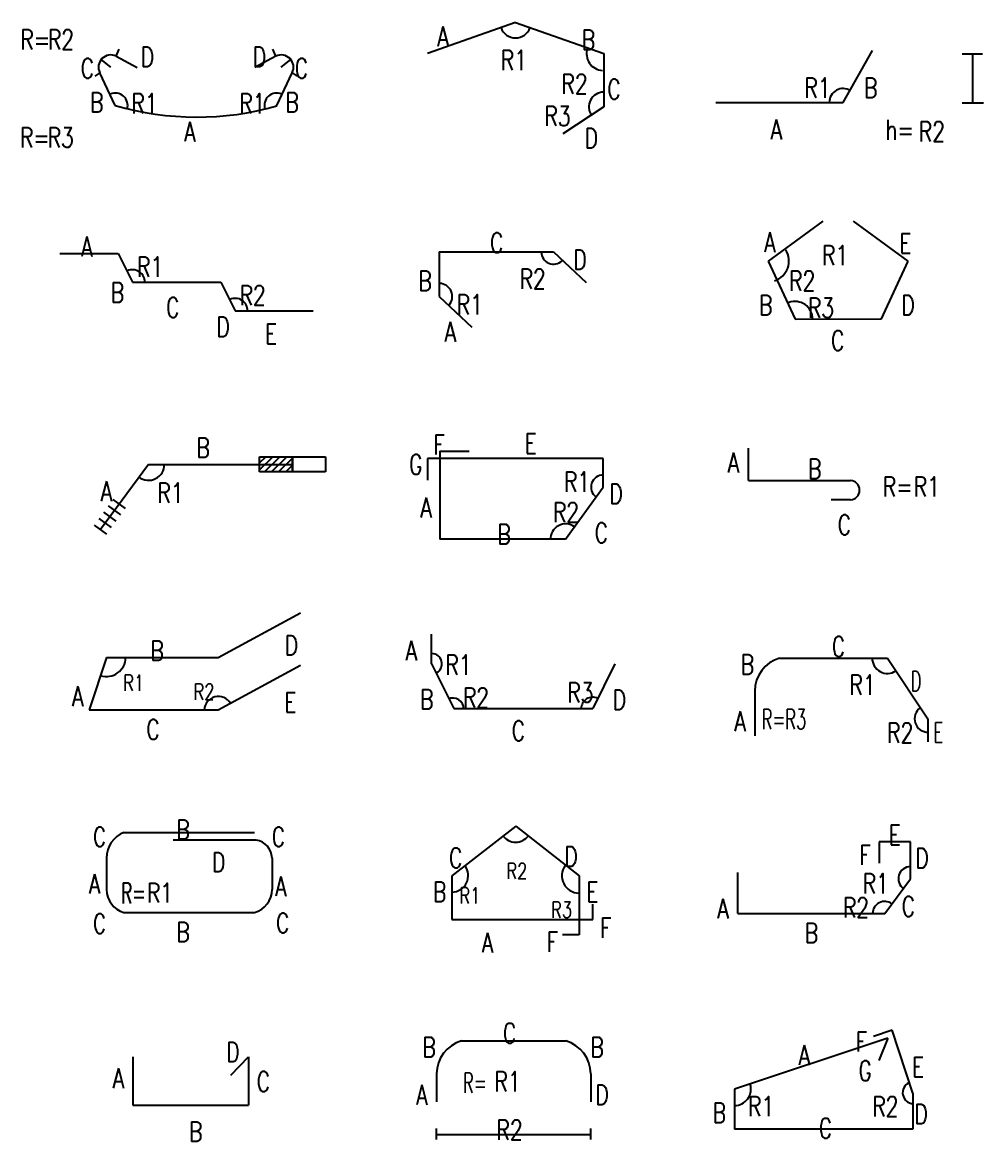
# Model space of a CAD drawing. Header units: millimetres. Extents: x -0.4 to 11.6, y -0.2 to 49.8.
# Drawn here: x 5.96 to 8.377, y 40.838 to 43.653 of the extents above; entities that cross this region are included whole.
import ezdxf
from ezdxf.enums import TextEntityAlignment as Align

# ---------------------------------------------------------------- set-up
doc = ezdxf.new("R2010")
doc.units = ezdxf.units.MM
for name, color, linetype in [('DIM', 7, 'Continuous'), ('SHOP', 2, 'Continuous'), ('TEXTSHOP', 3, 'Continuous')]:
    doc.layers.add(name, color=color, linetype=linetype)
doc.styles.add('ROMANS', font='romans.shx', dxfattribs={"width": 0.75, "bigfont": 'whgtxt.shx'})

# ---------------------------------------------------------------- blocks, each defined once
blk = doc.blocks.new('SSBAR_SHP_883')
at = {"color": 2}
blk.add_line((0.0843, 0.0051), (0.1281, 0.0515), dxfattribs=at)
at = {"layer": 'SHOP', "color": 2}
for p, q in [((-0.1619, 0.0515), (-0.1619, -0.0698)), ((0.1281, 0.0515), (0.1281, -0.0698)), ((-0.1619, -0.0698), (0.1281, -0.0698))]:
    blk.add_line(p, q, dxfattribs=at)
at = {"layer": 'TEXTSHOP', "color": 4, "style": 'ROMANS', "width": 0.75}
for tag, p in [('D', (0.106, 0.0386)), ('A', (-0.1841, -0.0269))]:
    blk.add_attdef(tag, text='', height=0.05, dxfattribs=at).set_placement(p, align=Align.RIGHT)
blk.add_attdef('C', (0.1486, -0.0358), '', height=0.05, dxfattribs=at)
blk.add_attdef('B', text='', height=0.05, dxfattribs=at).set_placement((-0.0046, -0.1617), align=Align.CENTER)
blk = doc.blocks.new('SSBAR_SHP_884')
at = {"color": 40}
blk.add_line((0.1477, 0.0965), (-0.0605, 0.0965), dxfattribs=at)
for centre, radius, start, end in [((-0.1596, 0.0517), 0.0687, 111.3084, 180.552), ((0.1408, 0.0502), 0.0468, 0.9674, 81.5848), ((-0.1683, -0.0278), 0.06, 180, 254.2351), ((0.1276, -0.0278), 0.06, 285.7649, 0)]:
    blk.add_arc(centre, radius, start, end, dxfattribs=at)
at = {"layer": 'SHOP', "color": 2}
for p, q in [((-0.1846, 0.1157), (0.1439, 0.1157)), ((-0.2283, 0.051), (-0.2283, -0.0278)), ((0.1876, 0.051), (0.1876, -0.0278)), ((-0.1846, -0.0856), (0.1439, -0.0856))]:
    blk.add_line(p, q, dxfattribs=at)
at = {"layer": 'TEXTSHOP', "color": 4, "style": 'ROMANS', "width": 0.6}
blk.add_text('R=', height=0.0525, dxfattribs=at).set_placement((-0.1607, -0.0631), align=Align.CENTER)
at = {"layer": 'TEXTSHOP', "color": 4, "style": 'ROMANS', "width": 0.75}
for tag, p in [('B', (-0.0362, 0.0985)), ('D', (0.0533, 0.0164)), ('B', (-0.0362, -0.1592))]:
    blk.add_attdef(tag, text='', height=0.049, dxfattribs=at).set_placement(p, align=Align.CENTER)
for tag, p in [('C', (-0.2297, 0.0802)), ('A', (-0.2442, -0.0381)), ('C', (-0.2297, -0.138))]:
    blk.add_attdef(tag, text='', height=0.049, dxfattribs=at).set_placement(p, align=Align.RIGHT)
for tag, p in [('C', (0.1871, 0.0802)), ('A', (0.1956, -0.0443)), ('R1', (-0.1265, -0.0606)), ('C', (0.1979, -0.1364))]:
    blk.add_attdef(tag, p, '', height=0.049, dxfattribs=at)
blk = doc.blocks.new('SSBAR_SHP_885')
at = {"color": 7}
blk.add_arc((-0.2285, 0.0558), 0.0481, 252.718, 358.6213, dxfattribs=at)
at = {"layer": 'DIM', "color": 7}
blk.add_arc((0.0528, -0.0778), 0.0355, 31.1121, 177.359, dxfattribs=at)
at = {"layer": 'SHOP', "color": 2}
for p, q in [((0.0525, 0.0558), (0.2596, 0.1684)), ((-0.2285, 0.0558), (-0.2723, -0.0762)), ((-0.2285, 0.0558), (0.0525, 0.0558)), ((0.0525, -0.0762), (0.2596, 0.0364)), ((-0.2723, -0.0762), (0.0525, -0.0762))]:
    blk.add_line(p, q, dxfattribs=at)
at = {"layer": 'TEXTSHOP', "color": 4, "style": 'ROMANS', "width": 0.75}
for tag, p in [('B', (-0.1012, 0.0478)), ('C', (-0.1115, -0.15))]:
    blk.add_attdef(tag, text='', height=0.05, dxfattribs=at).set_placement(p, align=Align.CENTER)
for tag, p, height in [('D', (0.2193, 0.0613), 0.05), ('R1', (-0.1865, -0.028), 0.04), ('R2', (-0.0097, -0.0505), 0.04), ('E', (0.2182, -0.082), 0.05)]:
    blk.add_attdef(tag, p, '', height=height, dxfattribs=at)
blk.add_attdef('A', text='', height=0.05, dxfattribs=at).set_placement((-0.2864, -0.0665), align=Align.RIGHT)
blk = doc.blocks.new('SSBAR_SHP_886')
at = {"color": 40}
for p, q in [((0.1562, 0.0448), (0.1719, 0.0606)), ((0.1562, 0.0272), (0.1896, 0.0606)), ((0.1562, 0.0606), (0.2391, 0.0606)), ((0.1562, 0.0223), (0.1562, 0.0606)), ((0.169, 0.0223), (0.2073, 0.0606)), ((0.1866, 0.0223), (0.225, 0.0606)), ((0.2043, 0.0223), (0.2391, 0.0571)), ((0.2391, 0.0606), (0.2391, 0.0223)), ((0.2391, 0.0606), (0.3221, 0.0606)), ((0.2391, 0.0223), (0.2391, 0.0606)), ((0.3221, 0.0606), (0.3221, 0.0223)), ((0.222, 0.0223), (0.2391, 0.0394)), ((0.2391, 0.0223), (0.1562, 0.0223)), ((0.3221, 0.0223), (0.2391, 0.0223)), ((-0.1806, -0.0694), (-0.2115, -0.0468)), ((-0.2042, -0.1017), (-0.2351, -0.079)), ((-0.1924, -0.0856), (-0.2233, -0.0629)), ((-0.2279, -0.134), (-0.2588, -0.1113)), ((-0.216, -0.1178), (-0.247, -0.0952))]:
    blk.add_line(p, q, dxfattribs=at)
at = {"color": 0}
blk.add_arc((-0.1231, 0.0414), 0.0402, 233.808, 0, dxfattribs=at)
at = {"layer": 'SHOP', "color": 2}
for q in [(-0.2433, -0.1226), (0.2391, 0.0414)]:
    blk.add_line((-0.1231, 0.0414), q, dxfattribs=at)
at = {"layer": 'TEXTSHOP', "color": 30, "true_color": 0xf8991e, "style": 'ROMANS', "width": 0.75}
for tag, p in [('T2', (0.1977, 0.0682)), ('O2', (0.2806, 0.0682))]:
    blk.add_attdef(tag, text='', height=0.05, dxfattribs=at).set_placement(p, align=Align.CENTER)
at = {"layer": 'TEXTSHOP', "color": 4, "style": 'ROMANS', "width": 0.75}
blk.add_attdef('B', text='', height=0.05, dxfattribs=at).set_placement((0.0143, 0.0583), align=Align.CENTER)
at = {"layer": 'TEXTSHOP', "color": 30, "true_color": 0xf8991e, "style": 'ROMANS', "width": 0.75}
blk.add_attdef('COUPLER2', text='', height=0.05, dxfattribs=at).set_placement((0.2391, 0.0147), align=Align.TOP_CENTER)
at = {"layer": 'TEXTSHOP', "color": 4, "style": 'ROMANS', "width": 0.75}
blk.add_attdef('A', text='', height=0.05, dxfattribs=at).set_placement((-0.2143, -0.051), align=Align.RIGHT)
blk.add_attdef('R1', (-0.1007, -0.0555), '', height=0.05, dxfattribs=at)
at = {"layer": 'TEXTSHOP', "color": 30, "true_color": 0xf8991e, "style": 'ROMANS', "width": 0.75}
blk.add_attdef('COUPLER1', text='', height=0.05, dxfattribs=at).set_placement((-0.1959, -0.1062), align=Align.MIDDLE_LEFT)
blk = doc.blocks.new('SSBAR_SHP_887')
at = {"color": 2}
blk.add_line((0.095, -0.0724), (0.2908, -0.0724), dxfattribs=at)
at = {"color": 0}
for centre in [(-0.163, -0.0004), (0.095, -0.0724)]:
    blk.add_arc(centre, 0.0312, 358.4543, 115.4088, dxfattribs=at)
at = {"layer": 'SHOP', "color": 2}
for p, q in [((-0.3459, 0.0716), (-0.1989, 0.0716)), ((-0.1989, 0.0716), (-0.163, -0.0004)), ((-0.163, -0.0004), (0.0591, -0.0004)), ((0.0591, -0.0004), (0.095, -0.0724))]:
    blk.add_line(p, q, dxfattribs=at)
at = {"layer": 'TEXTSHOP', "color": 4, "style": 'ROMANS', "width": 0.75}
for tag, p in [('A', (-0.2779, 0.064)), ('C', (-0.0618, -0.0891)), ('E', (0.1853, -0.1555))]:
    blk.add_attdef(tag, text='', height=0.05, dxfattribs=at).set_placement(p, align=Align.CENTER)
for tag, p in [('R1', (-0.1519, 0.0133)), ('R2', (0.1061, -0.0587))]:
    blk.add_attdef(tag, p, '', height=0.05, dxfattribs=at)
for tag, p in [('B', (-0.1841, -0.0517)), ('D', (0.0815, -0.1378))]:
    blk.add_attdef(tag, text='', height=0.05, dxfattribs=at).set_placement(p, align=Align.RIGHT)
blk = doc.blocks.new('SSBAR_SHP_888')
at = {"color": 40}
for p, q in [((-0.2045, 0.0677), (-0.1964, 0.0855)), ((0.1975, 0.0677), (0.1893, 0.0855)), ((-0.218, 0.04), (-0.2417, 0.0597)), ((-0.2045, 0.0677), (-0.1511, 0.0394)), ((0.1975, 0.0677), (0.144, 0.0394)), ((0.2109, 0.04), (0.2347, 0.0597)), ((-0.2454, 0.0262), (-0.2581, 0.0174)), ((0.2384, 0.0262), (0.2511, 0.0174))]:
    blk.add_line(p, q, dxfattribs=at)
for centre, radius, start, end in [((-0.218, 0.04), 0.0308, 64.1203, 206.7577), ((0.2109, 0.04), 0.0308, 333.2423, 115.8797), ((-0.2066, -0.0563), 0.0313, 344.0678, 112.3331), ((0.1996, -0.0563), 0.0313, 67.6669, 195.9322), ((-0.0015, 0.6549), 0.7402, 253.9108, 285.7692)]:
    blk.add_arc(centre, radius, start, end, dxfattribs=at)
at = {"layer": 'SHOP', "color": 2}
for p, q in [((-0.2066, -0.0563), (-0.2454, 0.0262)), ((0.1996, -0.0563), (0.2384, 0.0262))]:
    blk.add_line(p, q, dxfattribs=at)
at = {"layer": 'TEXTSHOP', "color": 4, "style": 'ROMANS', "width": 0.75}
for p in [(-0.4455, 0.0846), (-0.4464, -0.1616)]:
    blk.add_text('R=', height=0.05, dxfattribs=at).set_placement(p)
for tag, p in [('R2', (-0.3757, 0.0846)), ('D', (-0.143, 0.0409)), ('C', (0.2448, 0.0122)), ('R1', (-0.166, -0.0761)), ('B', (0.2212, -0.0734)), ('R3', (-0.3766, -0.1616))]:
    blk.add_attdef(tag, p, '', height=0.05, dxfattribs=at)
for tag, p in [('D', (0.1729, 0.0409)), ('C', (-0.2598, 0.0122)), ('B', (-0.2362, -0.0734)), ('R1', (0.1709, -0.0761))]:
    blk.add_attdef(tag, text='', height=0.05, dxfattribs=at).set_placement(p, align=Align.RIGHT)
blk.add_attdef('A', text='', height=0.05, dxfattribs=at).set_placement((-0.0191, -0.1471), align=Align.CENTER)
blk = doc.blocks.new('SSBAR_SHP_983')
at = {"color": 7}
for p, q in [((-0.1986, -0.1567), (-0.1986, -0.1285)), ((0.1888, -0.1567), (0.1888, -0.1285)), ((-0.1986, -0.1434), (0.1888, -0.1434))]:
    blk.add_line(p, q, dxfattribs=at)
at = {"color": 40}
for centre, start, end in [((-0.1129, 0.0088), 105.7649, 180), ((0.103, 0.0088), 0, 74.2351)]:
    blk.add_arc(centre, 0.0858, start, end, dxfattribs=at)
at = {"layer": 'SHOP', "color": 2}
for p, q in [((-0.1362, 0.0914), (0.1263, 0.0914)), ((-0.1986, 0.0088), (-0.1986, -0.0617)), ((0.1888, 0.0088), (0.1888, -0.0617))]:
    blk.add_line(p, q, dxfattribs=at)
at = {"layer": 'TEXTSHOP', "color": 4, "style": 'ROMANS', "width": 0.6}
blk.add_text('R=', height=0.05, dxfattribs=at).set_placement((-0.1021, -0.0391), align=Align.CENTER)
at = {"layer": 'TEXTSHOP', "color": 4, "style": 'ROMANS', "width": 0.75}
for tag, p in [('C', (-0.0153, 0.0856)), ('R2', (-0.0153, -0.1573))]:
    blk.add_attdef(tag, text='', height=0.05, dxfattribs=at).set_placement(p, align=Align.CENTER)
for tag, p in [('B', (-0.2006, 0.0506)), ('A', (-0.2213, -0.0688))]:
    blk.add_attdef(tag, text='', height=0.05, dxfattribs=at).set_placement(p, align=Align.RIGHT)
for tag, p in [('B', (0.188, 0.0506)), ('R1', (-0.0532, -0.0356)), ('D', (0.2001, -0.0688))]:
    blk.add_attdef(tag, p, '', height=0.05, dxfattribs=at)
blk = doc.blocks.new('SSBAR_SHP_984')
at = {"color": 2}
for p, q in [((0.1945, -0.1034), (0.1945, -0.0647)), ((0.16, -0.1421), (0.1177, -0.1421))]:
    blk.add_line(p, q, dxfattribs=at)
at = {"color": 7}
blk.add_arc((0.16, 0.0068), 0.0438, 144.4089, 269.0253, dxfattribs=at)
at = {"layer": 'DIM', "color": 7}
for centre, start, end in [((0, 0.1322), 218.075, 321.925), ((-0.16, 0.0068), 270, 38.075)]:
    blk.add_arc(centre, 0.0409, start, end, dxfattribs=at)
at = {"layer": 'SHOP', "color": 2}
for p, q in [((0.0003, 0.1316), (-0.16, 0.0068)), ((0.0003, 0.1316), (0.16, 0.0068)), ((-0.16, 0.0068), (-0.16, -0.1034)), ((0.16, 0.0068), (0.16, -0.1421)), ((-0.16, -0.1034), (0.1945, -0.1034))]:
    blk.add_line(p, q, dxfattribs=at)
at = {"layer": 'TEXTSHOP', "color": 4, "style": 'ROMANS', "width": 0.75}
for tag, height, p in [('C', 0.05, (-0.1335, 0.0266)), ('B', 0.05, (-0.1744, -0.0587)), ('R3', 0.04, (0.142, -0.0986)), ('A', 0.05, (-0.0561, -0.1864)), ('F', 0.05, (0.1068, -0.1845))]:
    blk.add_attdef(tag, text='', height=height, dxfattribs=at).set_placement(p, align=Align.RIGHT)
for tag, p, height in [('D', (0.1226, 0.0301), 0.05), ('R1', (-0.1412, -0.063), 0.04), ('E', (0.178, -0.0586), 0.05), ('F', (0.2124, -0.1493), 0.05)]:
    blk.add_attdef(tag, p, '', height=height, dxfattribs=at)
blk.add_attdef('R2', text='', height=0.04, dxfattribs=at).set_placement((0.0032, -0.0012), align=Align.CENTER)
blk = doc.blocks.new('SSBAR_SHP_985')
at = {"color": 2}
blk.add_line((-0.2115, 0.0396), (-0.2115, 0.1141), dxfattribs=at)
at = {"color": 0}
for centre, radius, start, end in [((-0.2115, 0.0396), 0.0262, 299.7027, 87.977), ((-0.1572, -0.0729), 0.0266, 357.6156, 116.5795), ((0.1938, -0.0729), 0.0288, 63.8676, 180.0531)]:
    blk.add_arc(centre, radius, start, end, dxfattribs=at)
at = {"layer": 'SHOP', "color": 2}
for p, q in [((-0.2115, 0.0396), (-0.1557, -0.0729)), ((0.2496, 0.0396), (0.1938, -0.0729)), ((-0.1553, -0.0729), (0.1938, -0.0729))]:
    blk.add_line(p, q, dxfattribs=at)
at = {"layer": 'TEXTSHOP', "color": 4, "style": 'ROMANS', "width": 0.75}
for tag, p in [('A', (-0.2478, 0.0478)), ('B', (-0.2065, -0.0745)), ('R3', (0.1957, -0.0576))]:
    blk.add_attdef(tag, text='', height=0.05, dxfattribs=at).set_placement(p, align=Align.RIGHT)
for tag, p in [('R1', (-0.1766, 0.0121)), ('R2', (-0.1326, -0.0702)), ('D', (0.2439, -0.0757))]:
    blk.add_attdef(tag, p, '', height=0.05, dxfattribs=at)
blk.add_attdef('C', text='', height=0.05, dxfattribs=at).set_placement((0.0068, -0.1536), align=Align.CENTER)
blk = doc.blocks.new('SSBAR_SHP_986')
at = {"color": 40}
blk.add_line((-0.1901, 0.0744), (-0.1168, 0.0744), dxfattribs=at)
at = {"color": 0}
blk.add_arc((0.2204, -0.0159), 0.0308, 89.8536, 233.1569, dxfattribs=at)
at = {"color": 40}
blk.add_arc((0.1255, -0.1467), 0.0382, 53.485, 181.7353, dxfattribs=at)
at = {"layer": 'SHOP', "color": 2}
for p, q in [((-0.1901, 0.0744), (-0.1901, -0.1467)), ((-0.2215, 0.0559), (-0.2215, 0.0018)), ((0.2204, 0.0559), (-0.2215, 0.0559)), ((0.2204, -0.0159), (0.2204, 0.0559)), ((0.1255, -0.1467), (0.2204, -0.0159)), ((0.1255, -0.1467), (-0.1901, -0.1467))]:
    blk.add_line(p, q, dxfattribs=at)
at = {"layer": 'TEXTSHOP', "color": 4, "style": 'ROMANS', "width": 0.75}
for tag, p in [('F', (-0.2067, 0.066)), ('D', (0.2357, -0.0578)), ('C', (0.1985, -0.1558))]:
    blk.add_attdef(tag, p, '', height=0.05, dxfattribs=at)
for tag, p in [('E', (0.0382, 0.0689)), ('B', (-0.0288, -0.1593))]:
    blk.add_attdef(tag, text='', height=0.05, dxfattribs=at).set_placement(p, align=Align.CENTER)
for tag, p in [('G', (-0.234, 0.0163)), ('R1', (0.1872, -0.0274)), ('A', (-0.2107, -0.092)), ('R2', (0.1595, -0.1044))]:
    blk.add_attdef(tag, text='', height=0.05, dxfattribs=at).set_placement(p, align=Align.RIGHT)
blk = doc.blocks.new('SSBAR_SHP_987')
at = {"color": 7}
for centre, radius, start, end in [((0.0955, 0.0759), 0.0312, 181.2484, 313.9531), ((-0.1921, -0.0366), 0.033, 319.0531, 88.2229)]:
    blk.add_arc(centre, radius, start, end, dxfattribs=at)
at = {"layer": 'SHOP', "color": 2}
for p, q in [((-0.1921, 0.0759), (0.0955, 0.0759)), ((-0.1921, 0.0759), (-0.1921, -0.0366)), ((0.0955, 0.0759), (0.1775, -0.0011)), ((-0.1921, -0.0366), (-0.1101, -0.1136))]:
    blk.add_line(p, q, dxfattribs=at)
at = {"layer": 'TEXTSHOP', "color": 4, "style": 'ROMANS', "width": 0.75}
blk.add_attdef('C', text='', height=0.05, dxfattribs=at).set_placement((-0.0477, 0.0738), align=Align.CENTER)
for tag, p in [('D', (0.1447, 0.0312)), ('R1', (-0.1483, -0.0818))]:
    blk.add_attdef(tag, p, '', height=0.05, dxfattribs=at)
for tag, p in [('R2', (0.0759, -0.0171)), ('B', (-0.2111, -0.0222)), ('A', (-0.1499, -0.1506))]:
    blk.add_attdef(tag, text='', height=0.05, dxfattribs=at).set_placement(p, align=Align.RIGHT)
blk = doc.blocks.new('SSBAR_SHP_988')
at = {"color": 2}
blk.add_line((0.2216, -0.0599), (0.1185, -0.1272), dxfattribs=at)
at = {"color": 7}
for centre, radius, start, end in [((0, 0.1527), 0.0389, 199.4188, 340.3122), ((0.2216, 0.0748), 0.0434, 162.9599, 265.4785), ((0.2216, -0.0599), 0.0374, 91.535, 213.5664)]:
    blk.add_arc(centre, radius, start, end, dxfattribs=at)
at = {"layer": 'SHOP', "color": 2}
for p, q in [((0, 0.1527), (-0.2216, 0.0748)), ((0, 0.1527), (0.2216, 0.0748)), ((0.2216, 0.0748), (0.2216, -0.0599))]:
    blk.add_line(p, q, dxfattribs=at)
at = {"layer": 'TEXTSHOP', "color": 4, "style": 'ROMANS', "width": 0.75}
for tag, p in [('A', (-0.1681, 0.0923)), ('R2', (0.1811, -0.0272)), ('R3', (0.1382, -0.1077))]:
    blk.add_attdef(tag, text='', height=0.05, dxfattribs=at).set_placement(p, align=Align.RIGHT)
for tag, p in [('B', (0.1661, 0.084)), ('C', (0.2304, -0.0403)), ('D', (0.1732, -0.1635))]:
    blk.add_attdef(tag, p, '', height=0.05, dxfattribs=at)
blk.add_attdef('R1', text='', height=0.05, dxfattribs=at).set_placement((-0.0044, 0.033), align=Align.CENTER)
blk = doc.blocks.new('SSBAR_SHP_1083')
at = {"color": 40}
for p, q in [((0.1986, -0.0397), (0.1466, 0.1185)), ((0.1361, 0.0981), (0.1129, 0.0423))]:
    blk.add_line(p, q, dxfattribs=at)
at = {"color": 2}
blk.add_line((0.1986, -0.1305), (-0.2493, -0.1305), dxfattribs=at)
at = {"color": 7}
blk.add_arc((0.2004, -0.0388), 0.0274, 114.8037, 267.8038, dxfattribs=at)
at = {"layer": 'DIM', "color": 7}
blk.add_arc((-0.2496, -0.0297), 0.0413, 270.328, 17.1944, dxfattribs=at)
at = {"layer": 'SHOP', "color": 2}
for p, q in [((0.1466, 0.1185), (0.1001, 0.103)), ((0.1361, 0.0981), (-0.2493, -0.0301)), ((-0.2493, -0.0301), (-0.2493, -0.1305)), ((0.1986, -0.0397), (0.1986, -0.1305))]:
    blk.add_line(p, q, dxfattribs=at)
at = {"layer": 'TEXTSHOP', "color": 4, "style": 'ROMANS', "width": 0.75}
for tag, p in [('F', (0.0837, 0.0647)), ('A', (-0.0598, 0.0306)), ('G', (0.0957, -0.0084)), ('R2', (0.1627, -0.0982)), ('B', (-0.2713, -0.1141))]:
    blk.add_attdef(tag, text='', height=0.05, dxfattribs=at).set_placement(p, align=Align.RIGHT)
for tag, p in [('E', (0.1962, 0.001)), ('R1', (-0.2159, -0.0979)), ('D', (0.2027, -0.1173))]:
    blk.add_attdef(tag, p, '', height=0.05, dxfattribs=at)
blk.add_attdef('C', text='', height=0.05, dxfattribs=at).set_placement((-0.0209, -0.1532), align=Align.CENTER)
blk = doc.blocks.new('SSBAR_SHP_1084')
at = {"color": 2}
for p, q in [((0.1927, 0.092), (0.1142, 0.092)), ((0.1142, 0.092), (0.1142, 0.0384)), ((0.1927, -0.0005), (0.1927, 0.092)), ((0.1282, -0.0883), (0.1927, -0.0005))]:
    blk.add_line(p, q, dxfattribs=at)
at = {"color": 0}
for centre, radius, start, end in [((0.1927, -0.0005), 0.0304, 90.7405, 236.4333), ((0.1282, -0.0883), 0.0306, 54.3229, 180.1953)]:
    blk.add_arc(centre, radius, start, end, dxfattribs=at)
at = {"layer": 'SHOP', "color": 2}
for q in [(-0.2413, 0.0146), (0.1282, -0.0883)]:
    blk.add_line((-0.2413, -0.0883), q, dxfattribs=at)
at = {"layer": 'TEXTSHOP', "color": 4, "style": 'ROMANS', "width": 0.75}
for tag, p in [('E', (0.1534, 0.0847)), ('B', (-0.0563, -0.1621))]:
    blk.add_attdef(tag, text='', height=0.05, dxfattribs=at).set_placement(p, align=Align.CENTER)
for tag, p in [('F', (0.0926, 0.0341)), ('R1', (0.1381, -0.0376)), ('A', (-0.2642, -0.1008)), ('R2', (0.0889, -0.0982))]:
    blk.add_attdef(tag, text='', height=0.05, dxfattribs=at).set_placement(p, align=Align.RIGHT)
for tag, p in [('D', (0.2049, 0.0262)), ('C', (0.1703, -0.0953))]:
    blk.add_attdef(tag, p, '', height=0.05, dxfattribs=at)
blk = doc.blocks.new('SSBAR_SHP_1085')
at = {"color": 40}
for p, q in [((0.1349, 0.054), (0.2366, -0.0984)), ((0.2366, -0.0984), (0.2366, -0.1561))]:
    blk.add_line(p, q, dxfattribs=at)
blk.add_arc((-0.1129, -0.0286), 0.0858, 105.7649, 180, dxfattribs=at)
at = {"color": 7}
for centre, radius, start, end in [((0.1349, 0.054), 0.0384, 179.4717, 303.0257), ((0.2366, -0.0984), 0.0336, 124.6535, 271.8348)]:
    blk.add_arc(centre, radius, start, end, dxfattribs=at)
at = {"layer": 'SHOP', "color": 40}
blk.add_line((-0.1362, 0.054), (0.1349, 0.054), dxfattribs=at)
at = {"layer": 'SHOP', "color": 2}
blk.add_line((-0.1986, -0.0286), (-0.1986, -0.1411), dxfattribs=at)
at = {"layer": 'TEXTSHOP', "color": 4, "style": 'ROMANS', "width": 0.6}
blk.add_text('R=', height=0.05, dxfattribs=at).set_placement((-0.1512, -0.1246), align=Align.CENTER)
at = {"layer": 'TEXTSHOP', "color": 4, "style": 'ROMANS', "width": 0.75}
blk.add_attdef('C', text='', height=0.05, dxfattribs=at).set_placement((0.0118, 0.0581), align=Align.CENTER)
for tag, p in [('B', (-0.2006, 0.0132)), ('R1', (0.1052, -0.0382)), ('A', (-0.2213, -0.1294)), ('R2', (0.1997, -0.1585))]:
    blk.add_attdef(tag, text='', height=0.05, dxfattribs=at).set_placement(p, align=Align.RIGHT)
at = {"layer": 'TEXTSHOP', "color": 4, "style": 'ROMANS', "width": 0.6}
for tag, p in [('D', (0.1933, -0.0288)), ('R3', (-0.122, -0.1246)), ('E', (0.2509, -0.1579))]:
    blk.add_attdef(tag, p, '', height=0.05, dxfattribs=at)
blk = doc.blocks.new('SSBAR_SHP_1086')
at = {"color": 2}
blk.add_line((-0.2143, 0.001), (-0.2143, 0.0819), dxfattribs=at)
at = {"color": 50}
blk.add_arc((0.0403, -0.0235), 0.0246, 273.999, 86.001, dxfattribs=at)
at = {"layer": 'SHOP', "color": 2}
for p, q in [((-0.2143, 0.001), (0.042, 0.001)), ((0.042, -0.048), (-0.0065, -0.048))]:
    blk.add_line(p, q, dxfattribs=at)
at = {"layer": 'TEXTSHOP', "color": 4, "style": 'ROMANS', "width": 0.75}
blk.add_text('R=', height=0.05, dxfattribs=at).set_placement((0.123, -0.0397))
blk.add_attdef('A', text='', height=0.05, dxfattribs=at).set_placement((-0.2381, 0.0212), align=Align.RIGHT)
for tag, p in [('B', (-0.0482, 0.0051)), ('C', (0.0264, -0.1357))]:
    blk.add_attdef(tag, text='', height=0.05, dxfattribs=at).set_placement(p, align=Align.CENTER)
blk.add_attdef('R1', (0.2005, -0.0397), '', height=0.05, dxfattribs=at)
blk = doc.blocks.new('SSBAR_SHP_1087')
at = {"color": 2}
for p, q in [((-0.0274, 0.1525), (-0.1648, 0.0526)), ((0.1872, 0.0527), (0.0498, 0.1525)), ((-0.1648, 0.0526), (-0.0975, -0.0932)), ((0.12, -0.0931), (0.1872, 0.0527)), ((-0.0975, -0.0932), (0.12, -0.0931))]:
    blk.add_line(p, q, dxfattribs=at)
at = {"color": 7}
for centre, radius, start, end in [((-0.1648, 0.0526), 0.0521, 287.8307, 32.7384), ((-0.0975, -0.0932), 0.0441, 359.9624, 110.2816)]:
    blk.add_arc(centre, radius, start, end, dxfattribs=at)
at = {"layer": 'TEXTSHOP', "color": 4, "style": 'ROMANS', "width": 0.75}
for tag, p in [('A', (-0.1464, 0.0751)), ('B', (-0.1547, -0.0832))]:
    blk.add_attdef(tag, text='', height=0.05, dxfattribs=at).set_placement(p, align=Align.RIGHT)
for tag, p in [('E', (0.1649, 0.0721)), ('R2', (-0.1125, -0.0224)), ('R3', (-0.0651, -0.09)), ('D', (0.1697, -0.0832))]:
    blk.add_attdef(tag, p, '', height=0.05, dxfattribs=at)
for tag, p in [('R1', (0.0032, 0.042)), ('C', (0.0095, -0.1725))]:
    blk.add_attdef(tag, text='', height=0.05, dxfattribs=at).set_placement(p, align=Align.CENTER)
blk = doc.blocks.new('SSBAR_SHP_1088')
at = {"color": 2}
for p, q in [((0.0236, -0.0487), (0.0969, 0.0824)), ((-0.2966, -0.0487), (0.0236, -0.0487))]:
    blk.add_line(p, q, dxfattribs=at)
at = {"color": 0}
for p, q in [((0.3226, 0.0738), (0.3737, 0.0738)), ((0.3496, -0.0482), (0.3496, 0.0741)), ((0.3226, -0.0492), (0.3766, -0.0492))]:
    blk.add_line(p, q, dxfattribs=at)
blk.add_arc((0.0236, -0.0487), 0.0351, 58.487, 180, dxfattribs=at)
at = {"layer": 'TEXTSHOP', "color": 4, "style": 'ROMANS', "width": 0.75}
blk.add_text('h=', height=0.05, dxfattribs=at).set_placement((0.1294, -0.1427))
blk.add_attdef('R1', text='', height=0.05, dxfattribs=at).set_placement((-0.0085, -0.0367), align=Align.RIGHT)
for tag, p in [('B', (0.0759, -0.0369)), ('R2', (0.2135, -0.1467))]:
    blk.add_attdef(tag, p, '', height=0.05, dxfattribs=at)
blk.add_attdef('A', text='', height=0.05, dxfattribs=at).set_placement((-0.1447, -0.1417), align=Align.CENTER)

msp = doc.modelspace()

# ---------------------------------------------------------------- block references
for name, p, values in [('SSBAR_SHP_988', (7.2, 43.5), {'C': 'C', 'B': 'B', 'R1': 'R1', 'A': 'A', 'R2': 'R2', 'R3': 'R3', 'D': 'D'}), ('SSBAR_SHP_1088', (8, 43.5), {'R1': 'R1', 'A': 'A', 'B': 'B', 'R2': 'R2'}), ('SSBAR_SHP_1087', (8, 43), {'C': 'C', 'E': 'E', 'A': 'A', 'B': 'B', 'R2': 'R2', 'R1': 'R1', 'R3': 'R3', 'D': 'D'}), ('SSBAR_SHP_987', (7.2, 43), {'B': 'B', 'C': 'C', 'D': 'D', 'R2': 'R2', 'A': 'A', 'R1': 'R1'}), ('SSBAR_SHP_887', (6.4, 43), {'A': 'A', 'R1': 'R1', 'D': 'D', 'C': 'C', 'E': 'E', 'B': 'B', 'R2': 'R2'}), ('SSBAR_SHP_986', (7.2, 42.5), {'G': 'G', 'A': 'A', 'E': 'E', 'B': 'B', 'F': 'F', 'C': 'C', 'D': 'D', 'R1': 'R1', 'R2': 'R2'}), ('SSBAR_SHP_886', (6.4, 42.5), {'A': 'A', 'B': 'B', 'R1': 'R1'}), ('SSBAR_SHP_1086', (8, 42.5), {'B': 'B', 'A': 'A', 'C': 'C', 'R1': 'R1'}), ('SSBAR_SHP_885', (6.4, 42), {'D': 'D', 'B': 'B', 'A': 'A', 'R2': 'R2', 'C': 'C', 'E': 'E', 'R1': 'R1'}), ('SSBAR_SHP_985', (7.2, 42), {'A': 'A', 'B': 'B', 'D': 'D', 'C': 'C', 'R3': 'R3', 'R2': 'R2', 'R1': 'R1'}), ('SSBAR_SHP_1085', (8, 42), {'A': 'A', 'C': 'C', 'B': 'B', 'D': 'D', 'R1': 'R1', 'R3': 'R3', 'R2': 'R2', 'E': 'E'}), ('SSBAR_SHP_1084', (8, 41.5), {'A': 'A', 'B': 'B', 'F': 'F', 'C': 'C', 'D': 'D', 'E': 'E', 'R1': 'R1', 'R2': 'R2'}), ('SSBAR_SHP_1083', (8, 41), {'B': 'B', 'D': 'D', 'E': 'E', 'R1': 'R1', 'A': 'A', 'R2': 'R2', 'C': 'C', 'G': 'G', 'F': 'F'}), ('SSBAR_SHP_883', (6.4, 41), {'B': 'B', 'C': 'C', 'A': 'A', 'D': 'D'})]:
    msp.add_blockref(name, p).add_auto_attribs(values)
ref = msp.add_blockref('SSBAR_SHP_888', (6.4, 43.5))
ref.add_attrib('R2', 'R2', (6.0243, 43.5846), dxfattribs={"layer": 'TEXTSHOP', "color": 4, "height": 0.05, "style": 'ROMANS', "width": 0.75})
ref.add_attrib('B', 'B', dxfattribs={"layer": 'TEXTSHOP', "color": 4, "height": 0.05, "style": 'ROMANS', "width": 0.75}).set_placement((6.1638, 43.4266), align=Align.RIGHT)
ref.add_attrib('R1', 'R1', (6.234, 43.4239), dxfattribs={"layer": 'TEXTSHOP', "color": 4, "height": 0.05, "style": 'ROMANS', "width": 0.75})
ref.add_attrib('C', 'C', dxfattribs={"layer": 'TEXTSHOP', "color": 4, "height": 0.05, "style": 'ROMANS', "width": 0.75}).set_placement((6.1402, 43.5122), align=Align.RIGHT)
ref.add_attrib('D', 'D', (6.257, 43.5409), dxfattribs={"layer": 'TEXTSHOP', "color": 4, "height": 0.05, "style": 'ROMANS', "width": 0.75})
ref.add_attrib('A', 'A', dxfattribs={"layer": 'TEXTSHOP', "color": 4, "height": 0.05, "style": 'ROMANS', "width": 0.75}).set_placement((6.3809, 43.3529), align=Align.CENTER)
ref.add_attrib('R3', 'R3', (6.0234, 43.3384), dxfattribs={"layer": 'TEXTSHOP', "color": 4, "height": 0.05, "style": 'ROMANS', "width": 0.75})
ref.add_attrib('B', 'B', (6.6212, 43.4266), dxfattribs={"layer": 'TEXTSHOP', "color": 4, "height": 0.05, "style": 'ROMANS', "width": 0.75})
ref.add_attrib('R1', 'R1', dxfattribs={"layer": 'TEXTSHOP', "color": 4, "height": 0.05, "style": 'ROMANS', "width": 0.75}).set_placement((6.5709, 43.4239), align=Align.RIGHT)
ref.add_attrib('C', 'C', (6.6448, 43.5122), dxfattribs={"layer": 'TEXTSHOP', "color": 4, "height": 0.05, "style": 'ROMANS', "width": 0.75})
ref.add_attrib('D', 'D', dxfattribs={"layer": 'TEXTSHOP', "color": 4, "height": 0.05, "style": 'ROMANS', "width": 0.75}).set_placement((6.5729, 43.5409), align=Align.RIGHT)
ref = msp.add_blockref('SSBAR_SHP_884', (6.4, 41.5))
ref.add_attrib('A', 'A', dxfattribs={"layer": 'TEXTSHOP', "color": 4, "height": 0.049, "style": 'ROMANS', "width": 0.75}).set_placement((6.1558, 41.4619), align=Align.RIGHT)
ref.add_attrib('B', 'B', dxfattribs={"layer": 'TEXTSHOP', "color": 4, "height": 0.049, "style": 'ROMANS', "width": 0.75}).set_placement((6.3638, 41.5985), align=Align.CENTER)
ref.add_attrib('C', 'C', dxfattribs={"layer": 'TEXTSHOP', "color": 4, "height": 0.049, "style": 'ROMANS', "width": 0.75}).set_placement((6.1703, 41.5802), align=Align.RIGHT)
ref.add_attrib('R1', 'R1', (6.2735, 41.4394), dxfattribs={"layer": 'TEXTSHOP', "color": 4, "height": 0.049, "style": 'ROMANS', "width": 0.75})
ref.add_attrib('A', 'A', (6.5956, 41.4557), dxfattribs={"layer": 'TEXTSHOP', "color": 4, "height": 0.049, "style": 'ROMANS', "width": 0.75})
ref.add_attrib('C', 'C', (6.5871, 41.5802), dxfattribs={"layer": 'TEXTSHOP', "color": 4, "height": 0.049, "style": 'ROMANS', "width": 0.75})
ref.add_attrib('C', 'C', (6.5979, 41.3636), dxfattribs={"layer": 'TEXTSHOP', "color": 4, "height": 0.049, "style": 'ROMANS', "width": 0.75})
ref.add_attrib('B', 'B', dxfattribs={"layer": 'TEXTSHOP', "color": 4, "height": 0.049, "style": 'ROMANS', "width": 0.75}).set_placement((6.3638, 41.3408), align=Align.CENTER)
ref.add_attrib('C', 'C', dxfattribs={"layer": 'TEXTSHOP', "color": 4, "height": 0.049, "style": 'ROMANS', "width": 0.75}).set_placement((6.1703, 41.362), align=Align.RIGHT)
ref.add_attrib('D', 'D', dxfattribs={"layer": 'TEXTSHOP', "color": 4, "height": 0.049, "style": 'ROMANS', "width": 0.75}).set_placement((6.4533, 41.5164), align=Align.CENTER)
ref = msp.add_blockref('SSBAR_SHP_984', (7.2, 41.5))
ref.add_attrib('A', 'A', dxfattribs={"layer": 'TEXTSHOP', "color": 4, "height": 0.05, "style": 'ROMANS', "width": 0.75}).set_placement((7.1439, 41.3136), align=Align.RIGHT)
ref.add_attrib('B', 'B', dxfattribs={"layer": 'TEXTSHOP', "color": 4, "height": 0.05, "style": 'ROMANS', "width": 0.75}).set_placement((7.0256, 41.4413), align=Align.RIGHT)
ref.add_attrib('R2', 'R2', dxfattribs={"layer": 'TEXTSHOP', "color": 4, "height": 0.04, "style": 'ROMANS', "width": 0.75}).set_placement((7.2032, 41.4988), align=Align.CENTER)
ref.add_attrib('R1', 'R1', (7.0588, 41.437), dxfattribs={"layer": 'TEXTSHOP', "color": 4, "height": 0.04, "style": 'ROMANS', "width": 0.75})
ref.add_attrib('C', 'C', dxfattribs={"layer": 'TEXTSHOP', "color": 4, "height": 0.05, "style": 'ROMANS', "width": 0.75}).set_placement((7.0665, 41.5266), align=Align.RIGHT)
ref.add_attrib('E', 'E', (7.378, 41.4414), dxfattribs={"layer": 'TEXTSHOP', "color": 4, "height": 0.05, "style": 'ROMANS', "width": 0.75})
ref.add_attrib('F', 'F', (7.4124, 41.3507), dxfattribs={"layer": 'TEXTSHOP', "color": 4, "height": 0.05, "style": 'ROMANS', "width": 0.75})
ref.add_attrib('D', 'D', (7.3226, 41.5301), dxfattribs={"layer": 'TEXTSHOP', "color": 4, "height": 0.05, "style": 'ROMANS', "width": 0.75})
ref.add_attrib('R3', 'R3', dxfattribs={"layer": 'TEXTSHOP', "color": 4, "height": 0.04, "style": 'ROMANS', "width": 0.75}).set_placement((7.342, 41.4014), align=Align.RIGHT)
ref.add_attrib('F', 'F', dxfattribs={"layer": 'TEXTSHOP', "color": 4, "height": 0.05, "style": 'ROMANS', "width": 0.75}).set_placement((7.3068, 41.3155), align=Align.RIGHT)
ref = msp.add_blockref('SSBAR_SHP_983', (7.2, 41))
ref.add_attrib('A', 'A', dxfattribs={"layer": 'TEXTSHOP', "color": 4, "height": 0.05, "style": 'ROMANS', "width": 0.75}).set_placement((6.9787, 40.9312), align=Align.RIGHT)
ref.add_attrib('C', 'C', dxfattribs={"layer": 'TEXTSHOP', "color": 4, "height": 0.05, "style": 'ROMANS', "width": 0.75}).set_placement((7.1847, 41.0856), align=Align.CENTER)
ref.add_attrib('B', 'B', dxfattribs={"layer": 'TEXTSHOP', "color": 4, "height": 0.05, "style": 'ROMANS', "width": 0.75}).set_placement((6.9994, 41.0506), align=Align.RIGHT)
ref.add_attrib('R1', 'R1', (7.1468, 40.9644), dxfattribs={"layer": 'TEXTSHOP', "color": 4, "height": 0.05, "style": 'ROMANS', "width": 0.75})
ref.add_attrib('D', 'D', (7.4001, 40.9312), dxfattribs={"layer": 'TEXTSHOP', "color": 4, "height": 0.05, "style": 'ROMANS', "width": 0.75})
ref.add_attrib('B', 'B', (7.388, 41.0506), dxfattribs={"layer": 'TEXTSHOP', "color": 4, "height": 0.05, "style": 'ROMANS', "width": 0.75})
ref.add_attrib('R2', 'R2', dxfattribs={"layer": 'TEXTSHOP', "color": 4, "height": 0.05, "style": 'ROMANS', "width": 0.75}).set_placement((7.1847, 40.8427), align=Align.CENTER)

doc.saveas('drawing.dxf')
